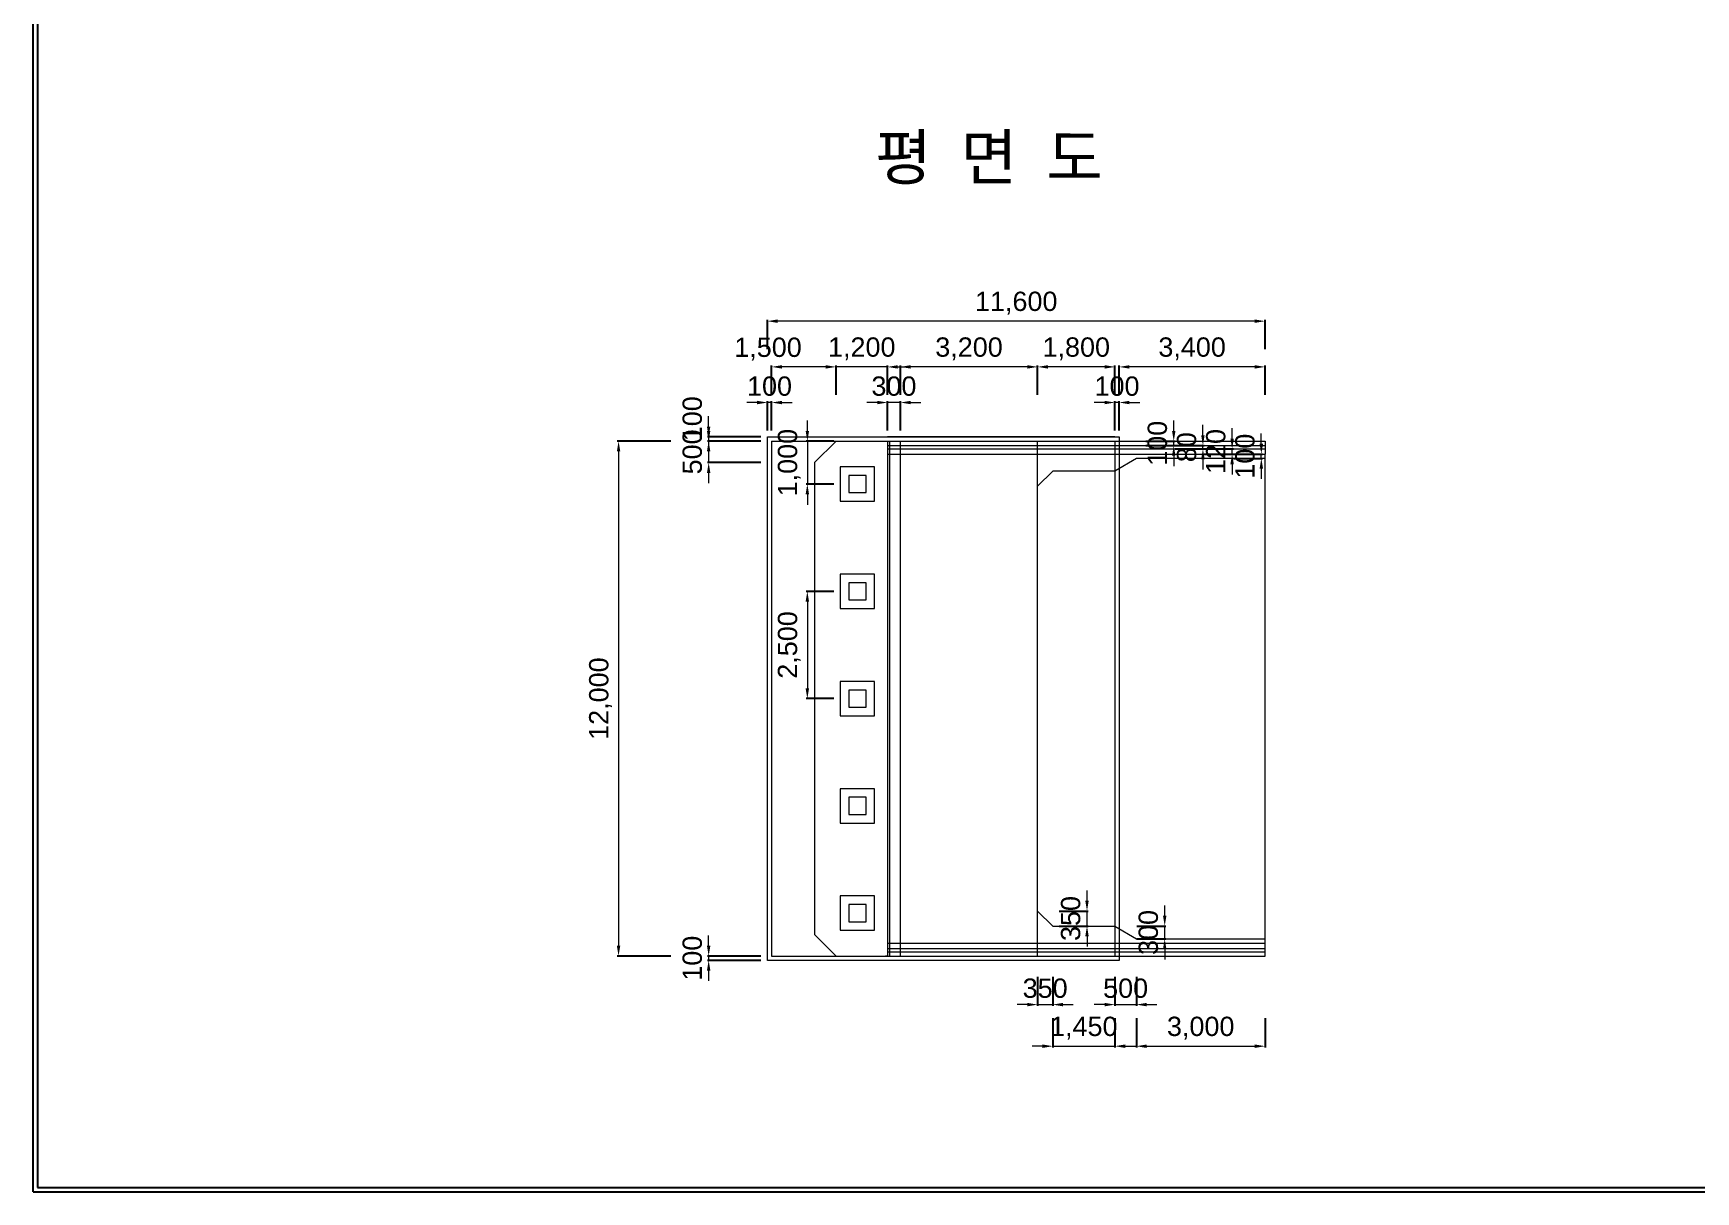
# Model space of a CAD drawing. Header units: metres. Extents: x -5059821 to -4982321, y -15782685 to -15728685.
# Drawn here: x -5059821 to -5021071, y -15782685 to -15755685 of the extents above; entities that cross this region are included whole.
import ezdxf
from ezdxf.enums import TextEntityAlignment as Align

# ---------------------------------------------------------------- set-up
doc = ezdxf.new("R2010")
doc.units = ezdxf.units.M
doc.header["$MEASUREMENT"] = 0
doc.layers.get('Defpoints').update_dxf_attribs({"lineweight": 0})
for name, color, linetype, lineweight in [('A-DIM01', 1, 'Continuous', 0), ('Concrete', 4, 'Continuous', 0), ('Text', 3, 'Continuous', 0)]:
    doc.layers.add(name, color=color, linetype=linetype, lineweight=lineweight)
doc.styles.get("Standard").update_dxf_attribs({"font": '', "height": 5})
doc.styles.add('style2', font='arial.ttf')
doc.styles.add('돋움', font='')
doc.styles.get('STANDARD').set_extended_font_data('GulimChe')
doc.styles.get('돋움').set_extended_font_data('Dotum')
doc.dimstyles.new('DIM01', dxfattribs={"dimtxt": 3.5, "dimasz": 0.8, "dimexe": 2, "dimexo": 10, "dimgap": 1.25, "dimtad": 1, "dimdec": 0, "dimzin": 0, "dimtxsty": '돋움', "dimcen": 0.09, "dimclrd": 1, "dimclre": 1, "dimclrt": 256, "dimadec": 0, "dimazin": 0, "dimtfac": 0.072, "dimtdec": 0, "dimtix": 1, "dimtmove": 2, "dimatfit": 3, "dimfxl": 1, "dimtolj": 1, "dimtzin": 0, "dimlwd": -1, "dimarcsym": 0})

# ---------------------------------------------------------------- blocks, each defined once
blk = doc.blocks.new('*D165')
at = {"layer": 'A-DIM01', "color": 1}
for p, q in [((-5044078.263028, -15764852.111054), (-5044078.263028, -15764612.111054)), ((-5044078.263028, -15765092.111054), (-5044078.263028, -15765192.111054)), ((-5044078.263028, -15765432.111054), (-5044078.263028, -15765672.111054))]:
    blk.add_line(p, q, dxfattribs=at)
at = {"layer": 'A-DIM01', "color": 1, "lineweight": -2}
for p, q in [((-5042859.868077, -15765092.111054), (-5044108.263028, -15765092.111054)), ((-5042859.868077, -15765192.111054), (-5044108.263028, -15765192.111054))]:
    blk.add_line(p, q, dxfattribs=at)
at = {"layer": 'A-DIM01', "color": 1}
for points in [[(-5044118.263028, -15764852.111054), (-5044038.263028, -15764852.111054), (-5044078.263028, -15765092.111054)], [(-5044118.263028, -15765432.111054), (-5044038.263028, -15765432.111054), (-5044078.263028, -15765192.111054)]]:
    blk.add_solid(points, dxfattribs=at)
at = {"layer": 'Defpoints', "color": 0}
for p in [(-5044078.263028, -15765192.111054), (-5042709.868077, -15765092.111054), (-5042709.868077, -15765192.111054)]:
    blk.add_point(p, dxfattribs=at)
at = {"layer": 'A-DIM01', "color": 7, "insert": (-5044458.020873, -15764669.201193), "char_height": 450, "attachment_point": 5, "rotation": 90, "style": 'style2'}
blk.add_mtext('\\A1;100', dxfattribs=at)
blk = doc.blocks.new('*D167')
at = {"layer": 'A-DIM01', "color": 1}
for p, q in [((-5044078.263028, -15764952.111054), (-5044078.263028, -15764712.111054)), ((-5044078.263028, -15765192.111054), (-5044078.263028, -15765692.111054)), ((-5044078.263028, -15765932.111054), (-5044078.263028, -15766172.111054))]:
    blk.add_line(p, q, dxfattribs=at)
at = {"layer": 'A-DIM01', "color": 1, "lineweight": -2}
for p, q in [((-5042859.868077, -15765192.111054), (-5044108.263028, -15765192.111054)), ((-5042859.868077, -15765692.111054), (-5044108.263028, -15765692.111054))]:
    blk.add_line(p, q, dxfattribs=at)
at = {"layer": 'A-DIM01', "color": 1}
for points in [[(-5044118.263028, -15764952.111054), (-5044038.263028, -15764952.111054), (-5044078.263028, -15765192.111054)], [(-5044118.263028, -15765932.111054), (-5044038.263028, -15765932.111054), (-5044078.263028, -15765692.111054)]]:
    blk.add_solid(points, dxfattribs=at)
at = {"layer": 'Defpoints', "color": 0}
for p in [(-5042709.868077, -15765192.111054), (-5044078.263028, -15765692.111054), (-5042709.868077, -15765692.111054)]:
    blk.add_point(p, dxfattribs=at)
at = {"layer": 'A-DIM01', "color": 7, "insert": (-5044458.020873, -15765442.111054), "char_height": 450, "attachment_point": 5, "rotation": 90, "style": 'style2'}
blk.add_mtext('\\A1;500', dxfattribs=at)
blk = doc.blocks.new('*D169')
at = {"layer": 'A-DIM01', "color": 1, "lineweight": -2}
for p, q in [((-5044959.868077, -15765192.111054), (-5046208.263028, -15765192.111054)), ((-5044959.868077, -15777192.111054), (-5046208.263028, -15777192.111054))]:
    blk.add_line(p, q, dxfattribs=at)
at = {"layer": 'A-DIM01', "color": 1}
blk.add_line((-5046178.263028, -15765432.111054), (-5046178.263028, -15776952.111054), dxfattribs=at)
for points in [[(-5046218.263028, -15765432.111054), (-5046138.263028, -15765432.111054), (-5046178.263028, -15765192.111054)], [(-5046218.263028, -15776952.111054), (-5046138.263028, -15776952.111054), (-5046178.263028, -15777192.111054)]]:
    blk.add_solid(points, dxfattribs=at)
at = {"layer": 'Defpoints', "color": 0}
for p in [(-5044809.868077, -15765192.111054), (-5046178.263028, -15777192.111054), (-5044809.868077, -15777192.111054)]:
    blk.add_point(p, dxfattribs=at)
at = {"layer": 'A-DIM01', "color": 7, "insert": (-5046598.692769, -15771192.111054), "char_height": 450, "attachment_point": 5, "rotation": 90, "style": 'style2'}
blk.add_mtext('\\A1;12,000', dxfattribs=at)
blk = doc.blocks.new('*D171')
at = {"layer": 'A-DIM01', "color": 1}
for p, q in [((-5041778.263028, -15764952.111054), (-5041778.263028, -15764712.111054)), ((-5041778.263028, -15765192.111054), (-5041778.263028, -15766192.111054)), ((-5041778.263028, -15766432.111054), (-5041778.263028, -15766672.111054))]:
    blk.add_line(p, q, dxfattribs=at)
at = {"layer": 'A-DIM01', "color": 1, "lineweight": -2}
for p, q in [((-5041159.868077, -15765192.111054), (-5041808.263028, -15765192.111054)), ((-5041159.868077, -15766192.111054), (-5041808.263028, -15766192.111054))]:
    blk.add_line(p, q, dxfattribs=at)
at = {"layer": 'A-DIM01', "color": 1}
for points in [[(-5041818.263028, -15764952.111054), (-5041738.263028, -15764952.111054), (-5041778.263028, -15765192.111054)], [(-5041818.263028, -15766432.111054), (-5041738.263028, -15766432.111054), (-5041778.263028, -15766192.111054)]]:
    blk.add_solid(points, dxfattribs=at)
at = {"layer": 'Defpoints', "color": 0}
for p in [(-5041009.868077, -15765192.111054), (-5041778.263028, -15766192.111054), (-5041009.868077, -15766192.111054)]:
    blk.add_point(p, dxfattribs=at)
at = {"layer": 'A-DIM01', "color": 7, "insert": (-5042198.692769, -15765692.111054), "char_height": 450, "attachment_point": 5, "rotation": 90, "style": 'style2'}
blk.add_mtext('\\A1;1,000', dxfattribs=at)
blk = doc.blocks.new('*D173')
at = {"layer": 'A-DIM01', "color": 1, "lineweight": -2}
for p, q in [((-5041159.868077, -15768692.111054), (-5041808.263028, -15768692.111054)), ((-5041159.868077, -15771192.111054), (-5041808.263028, -15771192.111054))]:
    blk.add_line(p, q, dxfattribs=at)
at = {"layer": 'A-DIM01', "color": 1}
blk.add_line((-5041778.263028, -15768932.111054), (-5041778.263028, -15770952.111054), dxfattribs=at)
for points in [[(-5041818.263028, -15768932.111054), (-5041738.263028, -15768932.111054), (-5041778.263028, -15768692.111054)], [(-5041818.263028, -15770952.111054), (-5041738.263028, -15770952.111054), (-5041778.263028, -15771192.111054)]]:
    blk.add_solid(points, dxfattribs=at)
at = {"layer": 'Defpoints', "color": 0}
for p in [(-5041009.868077, -15768692.111054), (-5041778.263028, -15771192.111054), (-5041009.868077, -15771192.111054)]:
    blk.add_point(p, dxfattribs=at)
at = {"layer": 'A-DIM01', "color": 7, "insert": (-5042198.692769, -15769942.111054), "char_height": 450, "attachment_point": 5, "rotation": 90, "style": 'style2'}
blk.add_mtext('\\A1;2,500', dxfattribs=at)
blk = doc.blocks.new('*D175')
at = {"layer": 'A-DIM01', "color": 1, "lineweight": -2}
for p, q in [((-5042709.868077, -15764942.111054), (-5042709.868077, -15764261.482917)), ((-5042609.868077, -15764942.111054), (-5042609.868077, -15764261.482917))]:
    blk.add_line(p, q, dxfattribs=at)
at = {"layer": 'A-DIM01', "color": 1}
for p, q in [((-5042949.868077, -15764291.482917), (-5043189.868077, -15764291.482917)), ((-5042609.868077, -15764291.482917), (-5042709.868077, -15764291.482917)), ((-5042369.868077, -15764291.482917), (-5042129.868077, -15764291.482917))]:
    blk.add_line(p, q, dxfattribs=at)
for points in [[(-5042949.868077, -15764251.482917), (-5042949.868077, -15764331.482917), (-5042709.868077, -15764291.482917)], [(-5042369.868077, -15764251.482917), (-5042369.868077, -15764331.482917), (-5042609.868077, -15764291.482917)]]:
    blk.add_solid(points, dxfattribs=at)
at = {"layer": 'Defpoints', "color": 0}
for p in [(-5042709.868077, -15764291.482917), (-5042709.868077, -15765092.111054), (-5042609.868077, -15765092.111054)]:
    blk.add_point(p, dxfattribs=at)
at = {"layer": 'A-DIM01', "color": 7, "insert": (-5042659.868077, -15763911.725073), "char_height": 450, "attachment_point": 5, "style": 'style2'}
blk.add_mtext('\\A1;100', dxfattribs=at)
blk = doc.blocks.new('*D177')
at = {"layer": 'A-DIM01', "color": 1, "lineweight": -2}
for p, q in [((-5042609.868077, -15764111.482917), (-5042609.868077, -15763430.85478)), ((-5041109.868077, -15764111.482917), (-5041109.868077, -15763430.85478))]:
    blk.add_line(p, q, dxfattribs=at)
at = {"layer": 'A-DIM01', "color": 1}
blk.add_line((-5041349.868077, -15763460.85478), (-5042369.868077, -15763460.85478), dxfattribs=at)
for points in [[(-5042369.868077, -15763420.85478), (-5042369.868077, -15763500.85478), (-5042609.868077, -15763460.85478)], [(-5041349.868077, -15763420.85478), (-5041349.868077, -15763500.85478), (-5041109.868077, -15763460.85478)]]:
    blk.add_solid(points, dxfattribs=at)
at = {"layer": 'Defpoints', "color": 0}
for p in [(-5042609.868077, -15763460.85478), (-5042609.868077, -15764261.482917), (-5041109.868077, -15764261.482917)]:
    blk.add_point(p, dxfattribs=at)
at = {"layer": 'A-DIM01', "color": 7, "insert": (-5042694.776613, -15763045.371662), "char_height": 450, "attachment_point": 5, "style": 'style2'}
blk.add_mtext('\\A1;1,500', dxfattribs=at)
blk = doc.blocks.new('*D179')
at = {"layer": 'A-DIM01', "color": 1}
for p, q in [((-5041349.868077, -15763460.85478), (-5041589.868077, -15763460.85478)), ((-5039909.868077, -15763460.85478), (-5041109.868077, -15763460.85478)), ((-5039669.868077, -15763460.85478), (-5039429.868077, -15763460.85478))]:
    blk.add_line(p, q, dxfattribs=at)
at = {"layer": 'A-DIM01', "color": 1, "lineweight": -2}
for p, q in [((-5041109.868077, -15764111.482917), (-5041109.868077, -15763430.85478)), ((-5039909.868077, -15764111.482917), (-5039909.868077, -15763430.85478))]:
    blk.add_line(p, q, dxfattribs=at)
at = {"layer": 'A-DIM01', "color": 1}
for points in [[(-5041349.868077, -15763420.85478), (-5041349.868077, -15763500.85478), (-5041109.868077, -15763460.85478)], [(-5039669.868077, -15763420.85478), (-5039669.868077, -15763500.85478), (-5039909.868077, -15763460.85478)]]:
    blk.add_solid(points, dxfattribs=at)
at = {"layer": 'Defpoints', "color": 0}
for p in [(-5041109.868077, -15763460.85478), (-5041109.868077, -15764261.482917), (-5039909.868077, -15764261.482917)]:
    blk.add_point(p, dxfattribs=at)
at = {"layer": 'A-DIM01', "color": 7, "insert": (-5040509.868077, -15763040.42504), "char_height": 450, "attachment_point": 5, "style": 'style2'}
blk.add_mtext('\\A1;1,200', dxfattribs=at)
blk = doc.blocks.new('*D181')
at = {"layer": 'A-DIM01', "color": 1, "lineweight": -2}
for p, q in [((-5039909.868077, -15764942.111054), (-5039909.868077, -15764261.482917)), ((-5039609.868077, -15764942.111054), (-5039609.868077, -15764261.482917))]:
    blk.add_line(p, q, dxfattribs=at)
at = {"layer": 'A-DIM01', "color": 1}
for p, q in [((-5040149.868077, -15764291.482917), (-5040389.868077, -15764291.482917)), ((-5039609.868077, -15764291.482917), (-5039909.868077, -15764291.482917)), ((-5039369.868077, -15764291.482917), (-5039129.868077, -15764291.482917))]:
    blk.add_line(p, q, dxfattribs=at)
for points in [[(-5040149.868077, -15764251.482917), (-5040149.868077, -15764331.482917), (-5039909.868077, -15764291.482917)], [(-5039369.868077, -15764251.482917), (-5039369.868077, -15764331.482917), (-5039609.868077, -15764291.482917)]]:
    blk.add_solid(points, dxfattribs=at)
at = {"layer": 'Defpoints', "color": 0}
for p in [(-5039909.868077, -15764291.482917), (-5039909.868077, -15765092.111054), (-5039609.868077, -15765092.111054)]:
    blk.add_point(p, dxfattribs=at)
at = {"layer": 'A-DIM01', "color": 7, "insert": (-5039759.868077, -15763911.571594), "char_height": 450, "attachment_point": 5, "style": 'style2'}
blk.add_mtext('\\A1;300', dxfattribs=at)
blk = doc.blocks.new('*D183')
at = {"layer": 'A-DIM01', "color": 1, "lineweight": -2}
for p, q in [((-5039609.868077, -15764111.482917), (-5039609.868077, -15763430.85478)), ((-5036409.868077, -15764111.482917), (-5036409.868077, -15763430.85478))]:
    blk.add_line(p, q, dxfattribs=at)
at = {"layer": 'A-DIM01', "color": 1}
blk.add_line((-5036649.868077, -15763460.85478), (-5039369.868077, -15763460.85478), dxfattribs=at)
for points in [[(-5039369.868077, -15763420.85478), (-5039369.868077, -15763500.85478), (-5039609.868077, -15763460.85478)], [(-5036649.868077, -15763420.85478), (-5036649.868077, -15763500.85478), (-5036409.868077, -15763460.85478)]]:
    blk.add_solid(points, dxfattribs=at)
at = {"layer": 'Defpoints', "color": 0}
for p in [(-5039609.868077, -15763460.85478), (-5039609.868077, -15764261.482917), (-5036409.868077, -15764261.482917)]:
    blk.add_point(p, dxfattribs=at)
at = {"layer": 'A-DIM01', "color": 7, "insert": (-5038009.868077, -15763040.42504), "char_height": 450, "attachment_point": 5, "style": 'style2'}
blk.add_mtext('\\A1;3,200', dxfattribs=at)
blk = doc.blocks.new('*D185')
at = {"layer": 'A-DIM01', "color": 1, "lineweight": -2}
for p, q in [((-5036409.868077, -15764111.482917), (-5036409.868077, -15763430.85478)), ((-5034609.868077, -15764111.482917), (-5034609.868077, -15763430.85478))]:
    blk.add_line(p, q, dxfattribs=at)
at = {"layer": 'A-DIM01', "color": 1}
blk.add_line((-5034849.868077, -15763460.85478), (-5036169.868077, -15763460.85478), dxfattribs=at)
for points in [[(-5036169.868077, -15763420.85478), (-5036169.868077, -15763500.85478), (-5036409.868077, -15763460.85478)], [(-5034849.868077, -15763420.85478), (-5034849.868077, -15763500.85478), (-5034609.868077, -15763460.85478)]]:
    blk.add_solid(points, dxfattribs=at)
at = {"layer": 'Defpoints', "color": 0}
for p in [(-5036409.868077, -15763460.85478), (-5036409.868077, -15764261.482917), (-5034609.868077, -15764261.482917)]:
    blk.add_point(p, dxfattribs=at)
at = {"layer": 'A-DIM01', "color": 7, "insert": (-5035509.868077, -15763040.42504), "char_height": 450, "attachment_point": 5, "style": 'style2'}
blk.add_mtext('\\A1;1,800', dxfattribs=at)
blk = doc.blocks.new('*D187')
at = {"layer": 'A-DIM01', "color": 1, "lineweight": -2}
for p, q in [((-5034609.868077, -15764942.111054), (-5034609.868077, -15764261.482917)), ((-5034509.868077, -15764942.111054), (-5034509.868077, -15764261.482917))]:
    blk.add_line(p, q, dxfattribs=at)
at = {"layer": 'A-DIM01', "color": 1}
for p, q in [((-5034849.868077, -15764291.482917), (-5035089.868077, -15764291.482917)), ((-5034509.868077, -15764291.482917), (-5034609.868077, -15764291.482917)), ((-5034269.868077, -15764291.482917), (-5034029.868077, -15764291.482917))]:
    blk.add_line(p, q, dxfattribs=at)
for points in [[(-5034849.868077, -15764251.482917), (-5034849.868077, -15764331.482917), (-5034609.868077, -15764291.482917)], [(-5034269.868077, -15764251.482917), (-5034269.868077, -15764331.482917), (-5034509.868077, -15764291.482917)]]:
    blk.add_solid(points, dxfattribs=at)
at = {"layer": 'Defpoints', "color": 0}
for p in [(-5034609.868077, -15764291.482917), (-5034609.868077, -15765092.111054), (-5034509.868077, -15765092.111054)]:
    blk.add_point(p, dxfattribs=at)
at = {"layer": 'A-DIM01', "color": 7, "insert": (-5034559.868077, -15763911.725073), "char_height": 450, "attachment_point": 5, "style": 'style2'}
blk.add_mtext('\\A1;100', dxfattribs=at)
blk = doc.blocks.new('*D189')
at = {"layer": 'A-DIM01', "color": 1, "lineweight": -2}
for p, q in [((-5034509.868077, -15764111.482917), (-5034509.868077, -15763430.85478)), ((-5031109.868077, -15764111.482917), (-5031109.868077, -15763430.85478))]:
    blk.add_line(p, q, dxfattribs=at)
at = {"layer": 'A-DIM01', "color": 1}
blk.add_line((-5031349.868077, -15763460.85478), (-5034269.868077, -15763460.85478), dxfattribs=at)
for points in [[(-5034269.868077, -15763420.85478), (-5034269.868077, -15763500.85478), (-5034509.868077, -15763460.85478)], [(-5031349.868077, -15763420.85478), (-5031349.868077, -15763500.85478), (-5031109.868077, -15763460.85478)]]:
    blk.add_solid(points, dxfattribs=at)
at = {"layer": 'Defpoints', "color": 0}
for p in [(-5034509.868077, -15763460.85478), (-5034509.868077, -15764261.482917), (-5031109.868077, -15764261.482917)]:
    blk.add_point(p, dxfattribs=at)
at = {"layer": 'A-DIM01', "color": 7, "insert": (-5032809.868077, -15763040.42504), "char_height": 450, "attachment_point": 5, "style": 'style2'}
blk.add_mtext('\\A1;3,400', dxfattribs=at)
blk = doc.blocks.new('*D191')
at = {"layer": 'A-DIM01', "color": 1, "lineweight": -2}
for p, q in [((-5042709.868077, -15763045.371662), (-5042709.868077, -15762364.743525)), ((-5031109.868077, -15763045.371662), (-5031109.868077, -15762364.743525))]:
    blk.add_line(p, q, dxfattribs=at)
at = {"layer": 'A-DIM01', "color": 1}
blk.add_line((-5031349.868077, -15762394.743525), (-5042469.868077, -15762394.743525), dxfattribs=at)
for points in [[(-5042469.868077, -15762354.743525), (-5042469.868077, -15762434.743525), (-5042709.868077, -15762394.743525)], [(-5031349.868077, -15762354.743525), (-5031349.868077, -15762434.743525), (-5031109.868077, -15762394.743525)]]:
    blk.add_solid(points, dxfattribs=at)
at = {"layer": 'Defpoints', "color": 0}
for p in [(-5042709.868077, -15762394.743525), (-5042709.868077, -15763195.371662), (-5031109.868077, -15763195.371662)]:
    blk.add_point(p, dxfattribs=at)
at = {"layer": 'A-DIM01', "color": 7, "insert": (-5036909.868077, -15761974.313784), "char_height": 450, "attachment_point": 5, "style": 'style2'}
blk.add_mtext('\\A1;11,600', dxfattribs=at)
blk = doc.blocks.new('*D193')
at = {"layer": 'A-DIM01', "color": 1}
for p, q in [((-5044078.263028, -15776952.111054), (-5044078.263028, -15776712.111054)), ((-5044078.263028, -15777192.111054), (-5044078.263028, -15777292.111054)), ((-5044078.263028, -15777532.111054), (-5044078.263028, -15777772.111054))]:
    blk.add_line(p, q, dxfattribs=at)
at = {"layer": 'A-DIM01', "color": 1, "lineweight": -2}
for p, q in [((-5042859.868077, -15777192.111054), (-5044108.263028, -15777192.111054)), ((-5042859.868077, -15777292.111054), (-5044108.263028, -15777292.111054))]:
    blk.add_line(p, q, dxfattribs=at)
at = {"layer": 'A-DIM01', "color": 1}
for points in [[(-5044118.263028, -15776952.111054), (-5044038.263028, -15776952.111054), (-5044078.263028, -15777192.111054)], [(-5044118.263028, -15777532.111054), (-5044038.263028, -15777532.111054), (-5044078.263028, -15777292.111054)]]:
    blk.add_solid(points, dxfattribs=at)
at = {"layer": 'Defpoints', "color": 0}
for p in [(-5044078.263028, -15777292.111054), (-5042709.868077, -15777192.111054), (-5042709.868077, -15777292.111054)]:
    blk.add_point(p, dxfattribs=at)
at = {"layer": 'A-DIM01', "color": 7, "insert": (-5044458.020873, -15777242.111054), "char_height": 450, "attachment_point": 5, "rotation": 90, "style": 'style2'}
blk.add_mtext('\\A1;100', dxfattribs=at)
blk = doc.blocks.new('*D195')
at = {"layer": 'A-DIM01', "color": 1}
for p, q in [((-5033238.277665, -15764952.111054), (-5033238.277665, -15764712.111054)), ((-5033238.277665, -15765292.111054), (-5033238.277665, -15765192.111054)), ((-5033238.277665, -15765532.111054), (-5033238.277665, -15765772.111054))]:
    blk.add_line(p, q, dxfattribs=at)
at = {"layer": 'A-DIM01', "color": 1, "lineweight": -2}
for p, q in [((-5033888.905802, -15765192.111054), (-5033208.277665, -15765192.111054)), ((-5033888.905802, -15765292.111054), (-5033208.277665, -15765292.111054))]:
    blk.add_line(p, q, dxfattribs=at)
at = {"layer": 'A-DIM01', "color": 1}
for points in [[(-5033278.277665, -15764952.111054), (-5033198.277665, -15764952.111054), (-5033238.277665, -15765192.111054)], [(-5033278.277665, -15765532.111054), (-5033198.277665, -15765532.111054), (-5033238.277665, -15765292.111054)]]:
    blk.add_solid(points, dxfattribs=at)
at = {"layer": 'Defpoints', "color": 0}
for p in [(-5034038.905802, -15765192.111054), (-5034038.905802, -15765292.111054), (-5033238.277665, -15765192.111054)]:
    blk.add_point(p, dxfattribs=at)
at = {"layer": 'A-DIM01', "color": 7, "insert": (-5033618.035509, -15765242.111054), "char_height": 450, "attachment_point": 5, "rotation": 90, "style": 'style2'}
blk.add_mtext('\\A1;100', dxfattribs=at)
blk = doc.blocks.new('*D197')
at = {"layer": 'A-DIM01', "color": 1}
for p, q in [((-5032557.649528, -15765052.111054), (-5032557.649528, -15764812.111054)), ((-5032557.649528, -15765372.111054), (-5032557.649528, -15765292.111054)), ((-5032557.649528, -15765612.111054), (-5032557.649528, -15765852.111054))]:
    blk.add_line(p, q, dxfattribs=at)
at = {"layer": 'A-DIM01', "color": 1, "lineweight": -2}
for p, q in [((-5033208.277665, -15765292.111054), (-5032527.649528, -15765292.111054)), ((-5033208.277665, -15765372.111054), (-5032527.649528, -15765372.111054))]:
    blk.add_line(p, q, dxfattribs=at)
at = {"layer": 'A-DIM01', "color": 1}
for points in [[(-5032597.649528, -15765052.111054), (-5032517.649528, -15765052.111054), (-5032557.649528, -15765292.111054)], [(-5032597.649528, -15765612.111054), (-5032517.649528, -15765612.111054), (-5032557.649528, -15765372.111054)]]:
    blk.add_solid(points, dxfattribs=at)
at = {"layer": 'Defpoints', "color": 0}
for p in [(-5033358.277665, -15765292.111054), (-5033358.277665, -15765372.111054), (-5032557.649528, -15765292.111054)]:
    blk.add_point(p, dxfattribs=at)
at = {"layer": 'A-DIM01', "color": 7, "insert": (-5032937.407373, -15765332.111054), "char_height": 450, "attachment_point": 5, "rotation": 90, "style": 'style2'}
blk.add_mtext('\\A1;80', dxfattribs=at)
blk = doc.blocks.new('*D199')
at = {"layer": 'A-DIM01', "color": 1}
for p, q in [((-5031877.021391, -15765132.111054), (-5031877.021391, -15764892.111054)), ((-5031877.021391, -15765492.111054), (-5031877.021391, -15765372.111054)), ((-5031877.021391, -15765732.111054), (-5031877.021391, -15765972.111054))]:
    blk.add_line(p, q, dxfattribs=at)
at = {"layer": 'A-DIM01', "color": 1, "lineweight": -2}
for p, q in [((-5032527.649528, -15765372.111054), (-5031847.021391, -15765372.111054)), ((-5032527.649528, -15765492.111054), (-5031847.021391, -15765492.111054))]:
    blk.add_line(p, q, dxfattribs=at)
at = {"layer": 'A-DIM01', "color": 1}
for points in [[(-5031917.021391, -15765132.111054), (-5031837.021391, -15765132.111054), (-5031877.021391, -15765372.111054)], [(-5031917.021391, -15765732.111054), (-5031837.021391, -15765732.111054), (-5031877.021391, -15765492.111054)]]:
    blk.add_solid(points, dxfattribs=at)
at = {"layer": 'Defpoints', "color": 0}
for p in [(-5032677.649528, -15765372.111054), (-5031877.021391, -15765372.111054), (-5032677.649528, -15765492.111054)]:
    blk.add_point(p, dxfattribs=at)
at = {"layer": 'A-DIM01', "color": 7, "insert": (-5032256.779236, -15765432.111054), "char_height": 450, "attachment_point": 5, "rotation": 90, "style": 'style2'}
blk.add_mtext('\\A1;120', dxfattribs=at)
blk = doc.blocks.new('*D201')
at = {"layer": 'A-DIM01', "color": 1}
for p, q in [((-5031196.393255, -15765252.111054), (-5031196.393255, -15765012.111054)), ((-5031196.393255, -15765592.111054), (-5031196.393255, -15765492.111054)), ((-5031196.393255, -15765832.111054), (-5031196.393255, -15766072.111054))]:
    blk.add_line(p, q, dxfattribs=at)
at = {"layer": 'A-DIM01', "color": 1, "lineweight": -2}
for p, q in [((-5031847.021391, -15765492.111054), (-5031166.393255, -15765492.111054)), ((-5031847.021391, -15765592.111054), (-5031166.393255, -15765592.111054))]:
    blk.add_line(p, q, dxfattribs=at)
at = {"layer": 'A-DIM01', "color": 1}
for points in [[(-5031236.393255, -15765252.111054), (-5031156.393255, -15765252.111054), (-5031196.393255, -15765492.111054)], [(-5031236.393255, -15765832.111054), (-5031156.393255, -15765832.111054), (-5031196.393255, -15765592.111054)]]:
    blk.add_solid(points, dxfattribs=at)
at = {"layer": 'Defpoints', "color": 0}
for p in [(-5031997.021391, -15765492.111054), (-5031997.021391, -15765592.111054), (-5031196.393255, -15765492.111054)]:
    blk.add_point(p, dxfattribs=at)
at = {"layer": 'A-DIM01', "color": 7, "insert": (-5031576.151099, -15765542.111054), "char_height": 450, "attachment_point": 5, "rotation": 90, "style": 'style2'}
blk.add_mtext('\\A1;100', dxfattribs=at)
blk = doc.blocks.new('*D203')
at = {"layer": 'A-DIM01', "color": 1}
for p, q in [((-5033448.708297, -15776252.111054), (-5033448.708297, -15776012.111054)), ((-5033448.708297, -15776792.111054), (-5033448.708297, -15776492.111054)), ((-5033448.708297, -15777032.111054), (-5033448.708297, -15777272.111054))]:
    blk.add_line(p, q, dxfattribs=at)
at = {"layer": 'A-DIM01', "color": 1, "lineweight": -2}
for p, q in [((-5034099.336434, -15776492.111054), (-5033418.708297, -15776492.111054)), ((-5034099.336434, -15776792.111054), (-5033418.708297, -15776792.111054))]:
    blk.add_line(p, q, dxfattribs=at)
at = {"layer": 'A-DIM01', "color": 1}
for points in [[(-5033488.708297, -15776252.111054), (-5033408.708297, -15776252.111054), (-5033448.708297, -15776492.111054)], [(-5033488.708297, -15777032.111054), (-5033408.708297, -15777032.111054), (-5033448.708297, -15776792.111054)]]:
    blk.add_solid(points, dxfattribs=at)
at = {"layer": 'Defpoints', "color": 0}
for p in [(-5034249.336434, -15776492.111054), (-5033448.708297, -15776492.111054), (-5034249.336434, -15776792.111054)]:
    blk.add_point(p, dxfattribs=at)
at = {"layer": 'A-DIM01', "color": 7, "insert": (-5033828.61962, -15776642.111054), "char_height": 450, "attachment_point": 5, "rotation": 90, "style": 'style2'}
blk.add_mtext('\\A1;300', dxfattribs=at)
blk = doc.blocks.new('*D205')
at = {"layer": 'A-DIM01', "color": 1}
for p, q in [((-5035259.23994, -15775902.111054), (-5035259.23994, -15775662.111054)), ((-5035259.23994, -15776492.111054), (-5035259.23994, -15776142.111054)), ((-5035259.23994, -15776732.111054), (-5035259.23994, -15776972.111054))]:
    blk.add_line(p, q, dxfattribs=at)
at = {"layer": 'A-DIM01', "color": 1, "lineweight": -2}
for p, q in [((-5035909.868077, -15776142.111054), (-5035229.23994, -15776142.111054)), ((-5035909.868077, -15776492.111054), (-5035229.23994, -15776492.111054))]:
    blk.add_line(p, q, dxfattribs=at)
at = {"layer": 'A-DIM01', "color": 1}
for points in [[(-5035299.23994, -15775902.111054), (-5035219.23994, -15775902.111054), (-5035259.23994, -15776142.111054)], [(-5035299.23994, -15776732.111054), (-5035219.23994, -15776732.111054), (-5035259.23994, -15776492.111054)]]:
    blk.add_solid(points, dxfattribs=at)
at = {"layer": 'Defpoints', "color": 0}
for p in [(-5036059.868077, -15776142.111054), (-5035259.23994, -15776142.111054), (-5036059.868077, -15776492.111054)]:
    blk.add_point(p, dxfattribs=at)
at = {"layer": 'A-DIM01', "color": 7, "insert": (-5035639.151263, -15776317.111054), "char_height": 450, "attachment_point": 5, "rotation": 90, "style": 'style2'}
blk.add_mtext('\\A1;350', dxfattribs=at)
blk = doc.blocks.new('*D207')
at = {"layer": 'A-DIM01', "color": 1, "lineweight": -2}
for p, q in [((-5036409.868077, -15777672.998806), (-5036409.868077, -15778353.626942)), ((-5036059.868077, -15777672.998806), (-5036059.868077, -15778353.626942))]:
    blk.add_line(p, q, dxfattribs=at)
at = {"layer": 'A-DIM01', "color": 1}
for p, q in [((-5036649.868077, -15778323.626942), (-5036889.868077, -15778323.626942)), ((-5036409.868077, -15778323.626942), (-5036059.868077, -15778323.626942)), ((-5035819.868077, -15778323.626942), (-5035579.868077, -15778323.626942))]:
    blk.add_line(p, q, dxfattribs=at)
for points in [[(-5036649.868077, -15778283.626942), (-5036649.868077, -15778363.626942), (-5036409.868077, -15778323.626942)], [(-5035819.868077, -15778283.626942), (-5035819.868077, -15778363.626942), (-5036059.868077, -15778323.626942)]]:
    blk.add_solid(points, dxfattribs=at)
at = {"layer": 'Defpoints', "color": 0}
for p in [(-5036409.868077, -15777522.998806), (-5036059.868077, -15777522.998806), (-5036059.868077, -15778323.626942)]:
    blk.add_point(p, dxfattribs=at)
at = {"layer": 'A-DIM01', "color": 7, "insert": (-5036234.868077, -15777943.715619), "char_height": 450, "attachment_point": 5, "style": 'style2'}
blk.add_mtext('\\A1;350', dxfattribs=at)
blk = doc.blocks.new('*D209')
at = {"layer": 'A-DIM01', "color": 1, "lineweight": -2}
for p, q in [((-5036059.868077, -15778642.111054), (-5036059.868077, -15779322.739191)), ((-5034609.868077, -15778642.111054), (-5034609.868077, -15779322.739191))]:
    blk.add_line(p, q, dxfattribs=at)
at = {"layer": 'A-DIM01', "color": 1}
for p, q in [((-5036299.868077, -15779292.739191), (-5036539.868077, -15779292.739191)), ((-5036059.868077, -15779292.739191), (-5034609.868077, -15779292.739191)), ((-5034369.868077, -15779292.739191), (-5034129.868077, -15779292.739191))]:
    blk.add_line(p, q, dxfattribs=at)
for points in [[(-5036299.868077, -15779252.739191), (-5036299.868077, -15779332.739191), (-5036059.868077, -15779292.739191)], [(-5034369.868077, -15779252.739191), (-5034369.868077, -15779332.739191), (-5034609.868077, -15779292.739191)]]:
    blk.add_solid(points, dxfattribs=at)
at = {"layer": 'Defpoints', "color": 0}
for p in [(-5036059.868077, -15778492.111054), (-5034609.868077, -15778492.111054), (-5034609.868077, -15779292.739191)]:
    blk.add_point(p, dxfattribs=at)
at = {"layer": 'A-DIM01', "color": 7, "insert": (-5035334.868077, -15778872.30945), "char_height": 450, "attachment_point": 5, "style": 'style2'}
blk.add_mtext('\\A1;1,450', dxfattribs=at)
blk = doc.blocks.new('*D211')
at = {"layer": 'A-DIM01', "color": 1, "lineweight": -2}
for p, q in [((-5034109.868077, -15778642.111054), (-5034109.868077, -15779322.739191)), ((-5031109.868077, -15778642.111054), (-5031109.868077, -15779322.739191))]:
    blk.add_line(p, q, dxfattribs=at)
at = {"layer": 'A-DIM01', "color": 1}
blk.add_line((-5033869.868077, -15779292.739191), (-5031349.868077, -15779292.739191), dxfattribs=at)
for points in [[(-5033869.868077, -15779252.739191), (-5033869.868077, -15779332.739191), (-5034109.868077, -15779292.739191)], [(-5031349.868077, -15779252.739191), (-5031349.868077, -15779332.739191), (-5031109.868077, -15779292.739191)]]:
    blk.add_solid(points, dxfattribs=at)
at = {"layer": 'Defpoints', "color": 0}
for p in [(-5034109.868077, -15778492.111054), (-5031109.868077, -15778492.111054), (-5031109.868077, -15779292.739191)]:
    blk.add_point(p, dxfattribs=at)
at = {"layer": 'A-DIM01', "color": 7, "insert": (-5032609.868077, -15778872.30945), "char_height": 450, "attachment_point": 5, "style": 'style2'}
blk.add_mtext('\\A1;3,000', dxfattribs=at)
blk = doc.blocks.new('*D213')
at = {"layer": 'A-DIM01', "color": 1, "lineweight": -2}
for p, q in [((-5034609.868077, -15777672.998806), (-5034609.868077, -15778353.626942)), ((-5034109.868077, -15777672.998806), (-5034109.868077, -15778353.626942))]:
    blk.add_line(p, q, dxfattribs=at)
at = {"layer": 'A-DIM01', "color": 1}
for p, q in [((-5034849.868077, -15778323.626942), (-5035089.868077, -15778323.626942)), ((-5034609.868077, -15778323.626942), (-5034109.868077, -15778323.626942)), ((-5033869.868077, -15778323.626942), (-5033629.868077, -15778323.626942))]:
    blk.add_line(p, q, dxfattribs=at)
for points in [[(-5034849.868077, -15778283.626942), (-5034849.868077, -15778363.626942), (-5034609.868077, -15778323.626942)], [(-5033869.868077, -15778283.626942), (-5033869.868077, -15778363.626942), (-5034109.868077, -15778323.626942)]]:
    blk.add_solid(points, dxfattribs=at)
at = {"layer": 'Defpoints', "color": 0}
for p in [(-5034609.868077, -15777522.998806), (-5034109.868077, -15777522.998806), (-5034109.868077, -15778323.626942)]:
    blk.add_point(p, dxfattribs=at)
at = {"layer": 'A-DIM01', "color": 7, "insert": (-5034359.868077, -15777943.869098), "char_height": 450, "attachment_point": 5, "style": 'style2'}
blk.add_mtext('\\A1;500', dxfattribs=at)

msp = doc.modelspace()

# ---------------------------------------------------------------- linework, layer by layer
for p, q in [((-5059820.855646, -15782684.998937), (-5059820.855646, -15728684.998937)), ((-5059720.855646, -15728784.998937), (-5059720.855646, -15782584.998937)), ((-5059820.855646, -15782684.998937), (-4982320.855646, -15782684.998937)), ((-5059720.855646, -15782584.998937), (-4982420.855646, -15782584.998937))]:
    msp.add_line(p, q)
at = {"layer": 'Concrete', "linetype": 'Continuous', "lineweight": 0}
for p, q in [((-5042609.868077, -15765192.111054), (-5041609.868077, -15765192.111054)), ((-5041609.868077, -15765192.111054), (-5041109.868077, -15765192.111054)), ((-5041109.868077, -15765192.111054), (-5039909.868077, -15765192.111054)), ((-5039909.868077, -15765192.111054), (-5039909.868077, -15765292.111054)), ((-5039909.868077, -15765292.111054), (-5039909.868077, -15771192.111054)), ((-5039859.868077, -15765092.111054), (-5039609.868077, -15765092.111054)), ((-5039859.868077, -15765192.111054), (-5039609.868077, -15765192.111054)), ((-5039609.868077, -15765092.111054), (-5036409.868077, -15765092.111054)), ((-5039609.868077, -15765192.111054), (-5036409.868077, -15765192.111054)), ((-5036409.868077, -15765092.111054), (-5034609.868077, -15765092.111054)), ((-5036409.868077, -15777192.111054), (-5036409.868077, -15765192.111054)), ((-5036409.868077, -15765192.111054), (-5034609.868077, -15765192.111054)), ((-5034609.868077, -15765192.111054), (-5034609.868077, -15777192.111054)), ((-5034609.868077, -15765192.111054), (-5031109.868077, -15765192.111054)), ((-5034609.868077, -15765292.111054), (-5031109.868077, -15765292.111054)), ((-5034609.868077, -15765372.111054), (-5031109.868077, -15765372.111054)), ((-5031109.868077, -15765192.111054), (-5031109.868077, -15765492.111054)), ((-5034609.868077, -15765492.111054), (-5031109.868077, -15765492.111054)), ((-5031109.868077, -15771192.111054), (-5031109.868077, -15765492.111054)), ((-5039909.868077, -15771192.111054), (-5039909.868077, -15776892.111054)), ((-5031109.868077, -15777192.111054), (-5031109.868077, -15771192.111054)), ((-5039909.868077, -15776892.111054), (-5039909.868077, -15777012.111054)), ((-5039909.868077, -15777012.111054), (-5039909.868077, -15777192.111054)), ((-5034509.868077, -15776892.111054), (-5031109.868077, -15776892.111054)), ((-5034509.868077, -15777012.111054), (-5031109.868077, -15777012.111054)), ((-5041109.868077, -15777192.111054), (-5039909.868077, -15777192.111054)), ((-5039909.868077, -15777192.111054), (-5039859.868077, -15777192.111054)), ((-5039609.868077, -15777192.111054), (-5036409.868077, -15777192.111054)), ((-5036409.868077, -15777192.111054), (-5034609.868077, -15777192.111054)), ((-5034509.868077, -15777092.111054), (-5031109.868077, -15777092.111054)), ((-5034509.868077, -15777192.111054), (-5031109.868077, -15777192.111054))]:
    msp.add_line(p, q, dxfattribs=at)
at = {"layer": 'Concrete', "linetype": 'Continuous', "lineweight": 0, "flags": 128}
for points in [[(-5034509.868077, -15777092.111054), (-5034509.868077, -15777292.111054), (-5042709.868077, -15777292.111054), (-5042709.868077, -15765092.111054), (-5034509.868077, -15765092.111054), (-5034509.868077, -15777092.111054)], [(-5042609.868077, -15765192.111054), (-5042609.868077, -15777192.111054), (-5041109.868077, -15777192.111054)], [(-5041109.868077, -15765192.111054), (-5041609.868077, -15765692.111054), (-5041609.868077, -15776692.111054), (-5041109.868077, -15777192.111054)], [(-5034609.868077, -15765092.111054), (-5039909.868077, -15765092.111054)], [(-5034609.868077, -15765092.111054), (-5039909.868077, -15765092.111054)], [(-5034609.868077, -15765092.111054), (-5039909.868077, -15765092.111054)], [(-5039909.868077, -15765192.111054), (-5039859.868077, -15765192.111054), (-5039859.868077, -15777192.111054)], [(-5039909.868077, -15765292.111054), (-5038491.787481, -15765292.111054)], [(-5039909.868077, -15765372.111054), (-5034609.868077, -15765372.111054)], [(-5039859.868077, -15777192.111054), (-5039609.868077, -15777192.111054), (-5039609.868077, -15765192.111054)], [(-5038491.787481, -15765292.111054), (-5037023.706886, -15765292.111054)], [(-5037023.706886, -15765292.111054), (-5034609.868077, -15765292.111054)], [(-5039909.868077, -15765492.111054), (-5034609.868077, -15765492.111054)], [(-5031109.868077, -15765592.111054), (-5034109.868077, -15765592.111054), (-5034609.868077, -15765892.111054), (-5036059.868077, -15765892.111054), (-5036409.868077, -15766242.111054)], [(-5036409.868077, -15776142.111054), (-5036059.868077, -15776492.111054), (-5034609.868077, -15776492.111054), (-5034109.868077, -15776792.111054), (-5031109.868077, -15776792.111054)], [(-5039909.868077, -15776892.111054), (-5036757.604065, -15776892.111054)], [(-5039909.868077, -15777012.111054), (-5036757.804422, -15777012.111054)], [(-5036757.804422, -15777012.111054), (-5034509.868077, -15777012.111054)], [(-5036757.604065, -15776892.111054), (-5034509.868077, -15776892.111054)], [(-5039909.868077, -15777192.111054), (-5039959.868077, -15777192.111054)], [(-5039909.868077, -15777092.111054), (-5034509.868077, -15777092.111054)], [(-5034609.868077, -15777192.111054), (-5034509.868077, -15777192.111054)]]:
    msp.add_lwpolyline(points, dxfattribs=at)
for points in [[(-5041009.868077, -15765792.111054), (-5041009.868077, -15766592.111054), (-5040209.868077, -15766592.111054), (-5040209.868077, -15765792.111054), (-5041009.868077, -15765792.111054)], [(-5040809.868077, -15765992.111054), (-5040809.868077, -15766392.111054), (-5040409.868077, -15766392.111054), (-5040409.868077, -15765992.111054), (-5040809.868077, -15765992.111054)], [(-5041009.868077, -15768292.111054), (-5041009.868077, -15769092.111054), (-5040209.868077, -15769092.111054), (-5040209.868077, -15768292.111054), (-5041009.868077, -15768292.111054)], [(-5040809.868077, -15768492.111054), (-5040809.868077, -15768892.111054), (-5040409.868077, -15768892.111054), (-5040409.868077, -15768492.111054), (-5040809.868077, -15768492.111054)], [(-5041009.868077, -15770792.111054), (-5041009.868077, -15771592.111054), (-5040209.868077, -15771592.111054), (-5040209.868077, -15770792.111054), (-5041009.868077, -15770792.111054)], [(-5040809.868077, -15770992.111054), (-5040809.868077, -15771392.111054), (-5040409.868077, -15771392.111054), (-5040409.868077, -15770992.111054), (-5040809.868077, -15770992.111054)], [(-5041009.868077, -15773292.111054), (-5041009.868077, -15774092.111054), (-5040209.868077, -15774092.111054), (-5040209.868077, -15773292.111054), (-5041009.868077, -15773292.111054)], [(-5040809.868077, -15773492.111054), (-5040809.868077, -15773892.111054), (-5040409.868077, -15773892.111054), (-5040409.868077, -15773492.111054), (-5040809.868077, -15773492.111054)], [(-5041009.868077, -15775792.111054), (-5041009.868077, -15776592.111054), (-5040209.868077, -15776592.111054), (-5040209.868077, -15775792.111054), (-5041009.868077, -15775792.111054)], [(-5040809.868077, -15775992.111054), (-5040809.868077, -15776392.111054), (-5040409.868077, -15776392.111054), (-5040409.868077, -15775992.111054), (-5040809.868077, -15775992.111054)]]:
    msp.add_lwpolyline(points, close=True, dxfattribs=at)

# ---------------------------------------------------------------- texts
at = {"layer": 'Text'}
msp.add_text('평 면 도', height=1050, rotation=359.939213, dxfattribs=at).set_placement((-5037544.243265, -15759099.236339), align=Align.CENTER)

# ---------------------------------------------------------------- dimensions: what is measured, and where the dimension line sits
at = {"layer": 'A-DIM01', "color": 1}
for base, p1, p2, angle, picture, middle in [((-5042709.868077, -15762394.743525), (-5031109.868077, -15763195.371662), (-5042709.868077, -15763195.371662), 180, '*D191', (-5036909.868077, -15761974.313784)), ((-5041109.868077, -15763460.85478), (-5039909.868077, -15764261.482917), (-5041109.868077, -15764261.482917), 180, '*D179', (-5040509.868077, -15763040.42504)), ((-5039609.868077, -15763460.85478), (-5036409.868077, -15764261.482917), (-5039609.868077, -15764261.482917), 180, '*D183', (-5038009.868077, -15763040.42504)), ((-5036409.868077, -15763460.85478), (-5034609.868077, -15764261.482917), (-5036409.868077, -15764261.482917), 180, '*D185', (-5035509.868077, -15763040.42504)), ((-5034509.868077, -15763460.85478), (-5031109.868077, -15764261.482917), (-5034509.868077, -15764261.482917), 180, '*D189', (-5032809.868077, -15763040.42504)), ((-5042709.868077, -15764291.482917), (-5042609.868077, -15765092.111054), (-5042709.868077, -15765092.111054), 180, '*D175', (-5042659.868077, -15763911.725073)), ((-5039909.868077, -15764291.482917), (-5039609.868077, -15765092.111054), (-5039909.868077, -15765092.111054), 180, '*D181', (-5039759.868077, -15763911.571594)), ((-5034609.868077, -15764291.482917), (-5034509.868077, -15765092.111054), (-5034609.868077, -15765092.111054), 180, '*D187', (-5034559.868077, -15763911.725073)), ((-5044078.263028, -15765692.111054), (-5042709.868077, -15765192.111054), (-5042709.868077, -15765692.111054), 270, '*D167', (-5044458.020873, -15765442.111054)), ((-5041778.263028, -15766192.111054), (-5041009.868077, -15765192.111054), (-5041009.868077, -15766192.111054), 270, '*D171', (-5042198.692769, -15765692.111054)), ((-5033238.277665, -15765192.111054), (-5034038.905802, -15765292.111054), (-5034038.905802, -15765192.111054), 90, '*D195', (-5033618.035509, -15765242.111054)), ((-5032557.649528, -15765292.111054), (-5033358.277665, -15765372.111054), (-5033358.277665, -15765292.111054), 90, '*D197', (-5032937.407373, -15765332.111054)), ((-5031877.021391, -15765372.111054), (-5032677.649528, -15765492.111054), (-5032677.649528, -15765372.111054), 90, '*D199', (-5032256.779236, -15765432.111054)), ((-5031196.393255, -15765492.111054), (-5031997.021391, -15765592.111054), (-5031997.021391, -15765492.111054), 90, '*D201', (-5031576.151099, -15765542.111054)), ((-5046178.263028, -15777192.111054), (-5044809.868077, -15765192.111054), (-5044809.868077, -15777192.111054), 270, '*D169', (-5046598.692769, -15771192.111054)), ((-5041778.263028, -15771192.111054), (-5041009.868077, -15768692.111054), (-5041009.868077, -15771192.111054), 270, '*D173', (-5042198.692769, -15769942.111054)), ((-5035259.23994, -15776142.111054), (-5036059.868077, -15776492.111054), (-5036059.868077, -15776142.111054), 90, '*D205', (-5035639.151263, -15776317.111054)), ((-5033448.708297, -15776492.111054), (-5034249.336434, -15776792.111054), (-5034249.336434, -15776492.111054), 90, '*D203', (-5033828.61962, -15776642.111054)), ((-5044078.263028, -15777292.111054), (-5042709.868077, -15777192.111054), (-5042709.868077, -15777292.111054), 270, '*D193', (-5044458.020873, -15777242.111054))]:
    dim = msp.add_linear_dim(base=base, p1=p1, p2=p2, angle=angle, dimstyle='DIM01', override={"dimscale": 30, "dimtxt": 15, "dimasz": 8, "dimexe": 1, "dimexo": 5, "dimgap": 5, "dimdsep": 46, "dimlunit": 6, "dimtxsty": 'style2', "dimclrt": 7}, dxfattribs=at)
    dim.commit()
    dim.dimension.update_dxf_attribs({"geometry": picture, "text_midpoint": middle})
for base, p1, p2, angle, picture, middle in [((-5042609.868077, -15763460.85478), (-5041109.868077, -15764261.482917), (-5042609.868077, -15764261.482917), 180, '*D177', (-5042694.776613, -15763045.371662)), ((-5044078.263028, -15765192.111054), (-5042709.868077, -15765092.111054), (-5042709.868077, -15765192.111054), 270, '*D165', (-5044458.020873, -15764669.201193))]:
    dim = msp.add_linear_dim(base=base, p1=p1, p2=p2, angle=angle, dimstyle='DIM01', override={"dimscale": 30, "dimtxt": 15, "dimasz": 8, "dimexe": 1, "dimexo": 5, "dimgap": 5, "dimdsep": 46, "dimlunit": 6, "dimtxsty": 'style2', "dimclrt": 7}, dxfattribs=at)
    dim.commit()
    dim.dimension.update_dxf_attribs({"geometry": picture, "text_midpoint": middle, "dimtype": 160})
for base, p1, p2, picture, middle in [((-5036059.868077, -15778323.626942), (-5036409.868077, -15777522.998806), (-5036059.868077, -15777522.998806), '*D207', (-5036234.868077, -15777943.715619)), ((-5034109.868077, -15778323.626942), (-5034609.868077, -15777522.998806), (-5034109.868077, -15777522.998806), '*D213', (-5034359.868077, -15777943.869098)), ((-5034609.868077, -15779292.739191), (-5036059.868077, -15778492.111054), (-5034609.868077, -15778492.111054), '*D209', (-5035334.868077, -15778872.30945)), ((-5031109.868077, -15779292.739191), (-5034109.868077, -15778492.111054), (-5031109.868077, -15778492.111054), '*D211', (-5032609.868077, -15778872.30945))]:
    dim = msp.add_linear_dim(base=base, p1=p1, p2=p2, dimstyle='DIM01', override={"dimscale": 30, "dimtxt": 15, "dimasz": 8, "dimexe": 1, "dimexo": 5, "dimgap": 5, "dimdsep": 46, "dimlunit": 6, "dimtxsty": 'style2', "dimclrt": 7}, dxfattribs=at)
    dim.commit()
    dim.dimension.update_dxf_attribs({"geometry": picture, "text_midpoint": middle})

doc.saveas('drawing.dxf')
